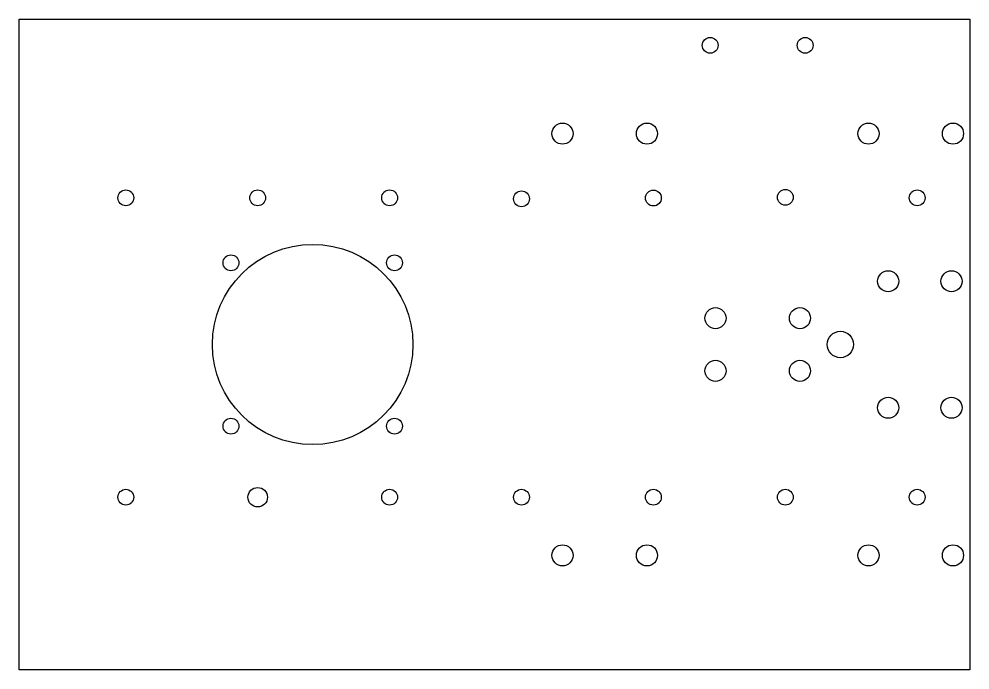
# Model space of a CAD drawing. Extents: x -140 to 40, y -62 to 62.
import ezdxf

# ---------------------------------------------------------------- set-up
doc = ezdxf.new("R2010")
doc.units = 0
doc.layers.get('0').update_dxf_attribs({"linetype": 'continuous'})

# ---------------------------------------------------------------- blocks, each defined once
blk = doc.blocks.new('SHAPE2DVIEW')
at = {"color": 0}
for p, q in [((-140, -61.74), (-140, 61.74)), ((-140, 61.74), (40.23, 61.74)), ((40.23, 61.74), (40.23, -61.74)), ((40.23, -61.74), (-140, -61.74))]:
    blk.add_line(p, q, dxfattribs=at)
for centre, radius in [((-9, 56.74), 1.5), ((9, 56.74), 1.5), ((-37, 40), 2), ((-21, 40), 2), ((21, 40), 2), ((37, 40), 2), ((-119.77, 27.81), 1.5), ((-94.77, 27.81), 1.5), ((-69.77, 27.81), 1.5), ((-44.77, 27.64), 1.5), ((-19.77, 27.78), 1.5), ((5.23, 27.92), 1.5), ((30.23, 27.81), 1.5), ((-84.34, 0), 19), ((-99.84, 15.5), 1.5), ((-68.84, 15.5), 1.5), ((24.72, 12), 2), ((36.72, 12), 2), ((-8, 5), 2), ((8, 5), 2), ((15.66, 0), 2.5), ((-8, -5), 2), ((8, -5), 2), ((24.72, -12), 2), ((36.72, -12), 2), ((-99.84, -15.5), 1.5), ((-68.84, -15.5), 1.5), ((-119.77, -28.97), 1.5), ((-94.77, -28.97), 1.85), ((-69.77, -28.97), 1.5), ((-44.77, -28.97), 1.5), ((-19.77, -28.97), 1.5), ((5.23, -28.97), 1.5), ((30.23, -28.97), 1.5), ((-37, -40), 2), ((-21, -40), 2), ((21, -40), 2), ((37, -40), 2)]:
    blk.add_circle(centre, radius, dxfattribs=at)

msp = doc.modelspace()

# ---------------------------------------------------------------- block references
at = {"color": 0}
msp.add_blockref('SHAPE2DVIEW', (0, 0), dxfattribs=at)

doc.saveas('drawing.dxf')
